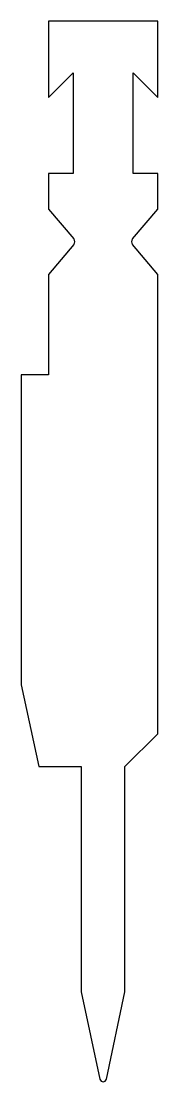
# Model space of a CAD drawing. Header units: metres. Extents: x -12 to 13, y -90 to 105.
import ezdxf

# ---------------------------------------------------------------- set-up
doc = ezdxf.new("R2010")
doc.units = ezdxf.units.M

msp = doc.modelspace()

# ---------------------------------------------------------------- linework, layer by layer
for p, q in [((12.844561, 105.441129), (-7.155439, 105.441129)), ((-7.155439, 105.441129), (-7.155439, 91.441129)), ((12.844561, 91.441129), (12.844561, 105.441129)), ((-7.155439, 91.441129), (-2.655439, 95.941129)), ((-2.655439, 95.941129), (-2.655439, 77.441129)), ((8.344561, 77.441129), (8.344561, 95.941129)), ((8.344561, 95.941129), (12.844561, 91.441129)), ((-2.655439, 77.441129), (-7.155439, 77.441129)), ((-7.155439, 77.441129), (-7.155439, 70.902722)), ((12.844561, 77.441129), (8.344561, 77.441129)), ((12.844561, 70.902722), (12.844561, 77.441129)), ((-7.155439, 70.902722), (-2.542604, 65.405359)), ((8.231725, 65.405359), (12.844561, 70.902722)), ((-2.542604, 64.376899), (-7.155439, 58.879536)), ((12.844561, 58.879536), (8.231725, 64.376899)), ((-7.155439, 58.879536), (-7.155439, 40.441129)), ((12.844561, -25.558871), (12.844561, 58.879536)), ((-12.155439, 40.441129), (-12.155439, -16.558871)), ((-7.155439, 40.441129), (-12.155439, 40.441129)), ((-12.155439, -16.558871), (-8.967091, -31.558871)), ((6.844561, -31.558871), (12.844561, -25.558871)), ((-8.967091, -31.558871), (-1.155439, -31.558871)), ((-1.155439, -31.558871), (-1.155439, -73.026191)), ((6.844561, -73.026191), (6.844561, -31.558871)), ((-1.155439, -73.026191), (2.257672, -89.083618)), ((3.43145, -89.083618), (6.844561, -73.026191))]:
    msp.add_line(p, q)
for centre, radius, start, end in [((-3.155439, 64.891129), 0.8, 320, 40), ((8.844561, 64.891129), 0.8, 140, 220), ((2.844561, -88.958871), 0.6, 192, 348)]:
    msp.add_arc(centre, radius, start, end)

doc.saveas('drawing.dxf')
